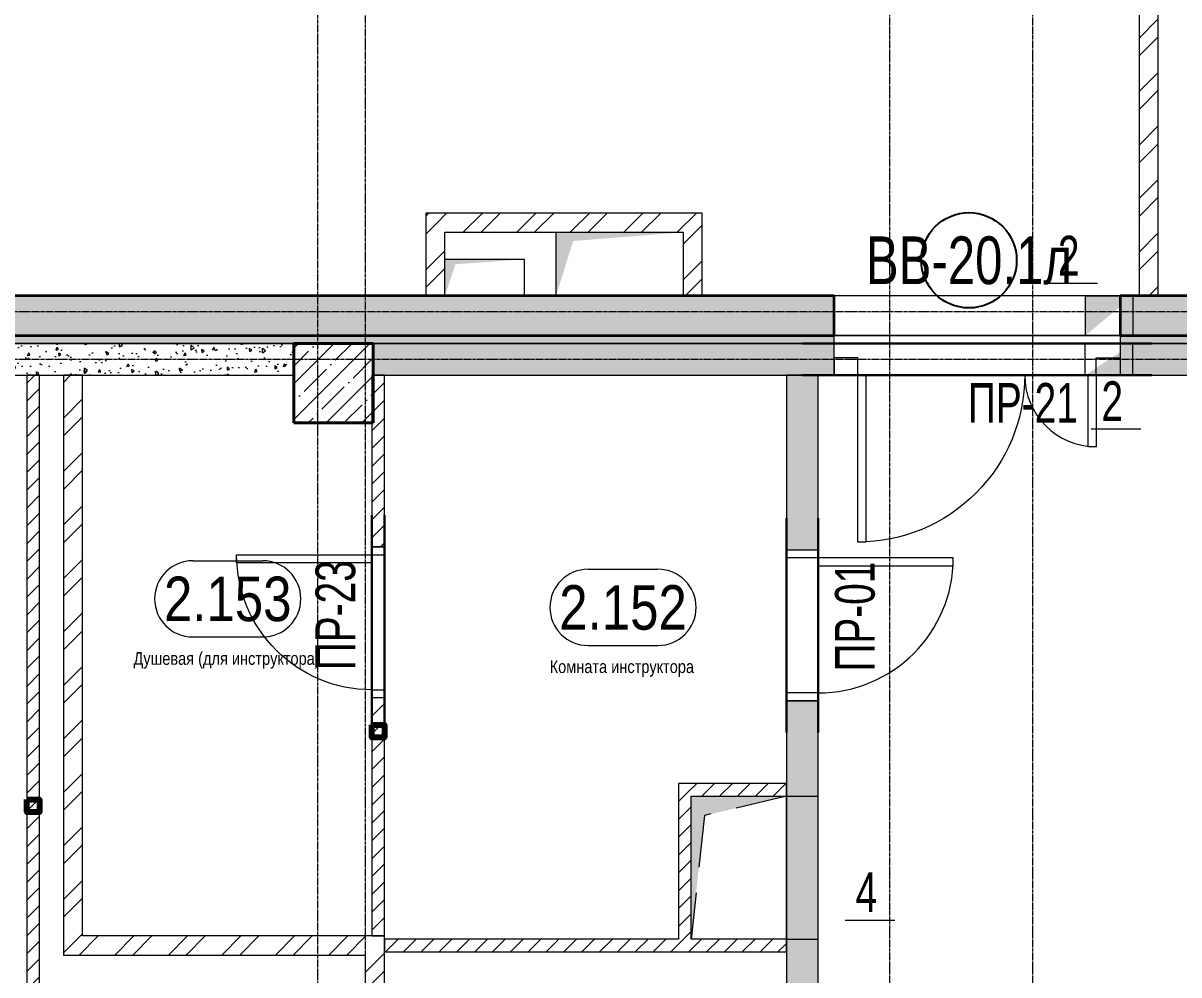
# Model space of a CAD drawing. Header units: millimetres. Extents: x -231292 to 573618, y -153144 to 564035.
# Drawn here: x 105729 to 113003, y 109855 to 115847 of the extents above; entities that cross this region are included whole.
import ezdxf
from ezdxf.enums import TextEntityAlignment as Align

# ---------------------------------------------------------------- set-up
doc = ezdxf.new("R2010")
doc.units = ezdxf.units.MM
for name, pattern in [('CENTER2', [28.575, 19.05, -3.175, 3.175, -3.175]), ('HIDDEN', [9.525, 6.35, -3.175]), ('HIDDEN2', [4.7625, 3.175, -1.5875])]:
    doc.linetypes.add(name, pattern=pattern)
doc.layers.get('0').update_dxf_attribs({"color": 250})
doc.layers.get('Defpoints').update_dxf_attribs({"color": 250})
for name, color, linetype, lineweight in [('A-Wall-Open', 250, 'Continuous', 5), ('АР_Area', 250, 'Continuous', 5), ('АР_Витраж марка', 250, 'Continuous', 9), ('АР_Двери', 250, 'Continuous', 9), ('АР_Двери_витраж', 250, 'Continuous', 9), ('АР_Колонны', 250, 'Continuous', 35), ('АР_Отв. марка', 250, 'Continuous', 9), ('АР_Стены ЖБ', 250, 'Continuous', 35), ('АР_Стены кирпич', 250, 'Continuous', 20), ('АР_Стены ПЕНОблок', 250, 'Continuous', 20), ('АР_Стены_дефшов', 250, 'Continuous', 0), ('АР_Штриховка', 250, 'Continuous', 0), ('КМ_Фахверки', 250, 'Continuous', 80), ('ОВ_Отверстия', 250, 'Continuous', 5), ('ОВ_Шахты', 250, 'Continuous', 5), ('ОВ_Шахты_блок 4.1', 250, 'Continuous', 5), ('РД_Оси_100', 250, 'Continuous', 0), ('СС_Отверстия', 250, 'Continuous', 9)]:
    doc.layers.add(name, color=color, linetype=linetype, lineweight=lineweight)
doc.layers.add('РД_Витраж_вн', color=250, linetype='Continuous')
doc.layers.add('РД_Перемычка инж проемов', color=250, linetype='Continuous')
doc.layers.add('РД_Проем', color=250, linetype='Continuous', lineweight=0, plot=False)
doc.layers.add('РД_проем_инж перемыч_подсчет', color=250, linetype='Continuous', lineweight=30, plot=False)
doc.styles.add('Arial0', font='arial.ttf')
doc.styles.add('Arial_09', font='ARIALN.TTF', dxfattribs={"width": 0.9})
doc.styles.add('style1', font='ARIALN.TTF')
doc.styles.add('ккк', font='isocpeur.ttf', dxfattribs={"width": 0.85, "oblique": 15})
pattern_1 = [(45, (8883.4, 13229.69), (-168.3798, 168.3798), []), (45, (8995.66, 13229.69), (-168.3798, 168.3798), [])]
pattern_2 = [(45, (8883.4, 13229.69), (-168.3798, 168.3798), []), (45, (8995.66, 13229.69), (-168.3798, 168.3798), [])]
pattern_3 = [(45, (8883.4, 13229.69), (-56.1266, 56.1266), [])]

# ---------------------------------------------------------------- blocks, each defined once
blk = doc.blocks.new('СОШ_2200_АР_ОСИ_М100_28.05.24')
at = {"layer": 'РД_Оси_100', "linetype": 'CENTER2'}
blk.add_line((102300, -6155), (102300, 139938.679), dxfattribs=at)
for points in [[(98700, -6194.98), (98700, 139538.679), (98550, 139938.679)], [(99000, -6195.83), (99000, 139538.679), (99150, 139938.679)], [(103200, -6155), (103200, 139938.679)], [(119910, 100950), (119410, 100800), (-5454.958, 100800), (-5954.958, 100950)], [(119910, 100350), (119410, 100500), (-5454.958, 100500), (-5954.958, 100350)]]:
    blk.add_lwpolyline(points, dxfattribs=at)
blk = doc.blocks.new('otv пунктир')
at = {"linetype": 'HIDDEN', "ltscale": 0.07}
blk.add_lwpolyline([(0, 0), (0, 1), (1, 1), (1, 0)], close=True, dxfattribs=at)
blk.add_lwpolyline([(0, 1), (0.1346, 0.1366), (1, 0)], dxfattribs=at)
blk = doc.blocks.new('otv')
at = {"linetype": 'Continuous'}
blk.add_lwpolyline([(0, -1), (0, 0), (1, 0), (1, -1)], close=True, dxfattribs=at)
blk.add_solid([(0, -1), (0, 0), (0.1346, -0.1366), (1, 0)], dxfattribs=at)
blk = doc.blocks.new('Ф_блок 80')
at = {"layer": 'КМ_Фахверки'}
blk.add_lwpolyline([(0, 0), (80, 0), (80, -80), (0, -80)], close=True, dxfattribs=at)
at = {"layer": 'КМ_Фахверки', "lineweight": 5}
blk.add_lwpolyline([(6, -6), (74, -6), (74, -74), (6, -74)], close=True, dxfattribs=at)
blk = doc.blocks.new('MOK-МаркаПом_овал_ареал')
for p, q in [((-2.75, 3), (2.75, 3)), ((-2.75, -3), (2.75, -3))]:
    blk.add_line(p, q)
for centre, radius, start, end in [((-2.75, 0), 3, 90, 270), ((2.75, 0), 3, 270, 90), ((-3.75, 0), 3.5, 0, 0.00095)]:
    blk.add_arc(centre, radius, start, end)
at = {"color": 0, "style": 'style1'}
blk.add_attdef('АР-ПОМЕЩЕНИЕ:НОМЕР', text='', height=3.5, dxfattribs=at).set_placement((0, 0), align=Align.MIDDLE)
at = {"layer": 'Defpoints', "color": 2, "style": 'style1'}
blk.add_attdef('АР-ПОМЕЩЕНИЕ:НАИМЕНОВАНИЕ', text='', height=1, dxfattribs=at).set_placement((-0.094, -4.814), align=Align.MIDDLE)
blk = doc.blocks.new('MOK-МаркаПроема инж.')
blk.add_line((-1.328, -1.754), (1.802, -1.754))
at = {"color": 0, "style": 'Arial0', "width": 0.7}
blk.add_attdef('АР-ПРОЕМ:Коробка', text='', height=2.5, dxfattribs=at).set_placement((0, 0), align=Align.MIDDLE)
blk = doc.blocks.new('MOK-МаркаПеремычки')
at = {"color": 0, "style": 'ккк', "oblique": 15, "width": 0.85}
blk.add_attdef('АР-ПРОЕМ:ПЕРЕМЫЧКА', text='', height=2.5, dxfattribs=at).set_placement((0, 0), align=Align.MIDDLE)
blk = doc.blocks.new('МаркаВитража1')
at = {"layer": 'Defpoints'}
blk.add_circle((0, 0), 3, dxfattribs=at)
at = {"color": 0, "linetype": 'ByBlock', "lineweight": -2, "style": 'Arial_09', "width": 0.9}
blk.add_attdef('АР-ОКНО:НАИМЕНОВАНИЕ', text='', height=3, dxfattribs=at).set_placement((0, 0), align=Align.MIDDLE)

msp = doc.modelspace()

# ---------------------------------------------------------------- hatches: boundary and pattern name
at = {"layer": 'АР_Штриховка', "linetype": 'Continuous', "lineweight": 0}
h = msp.add_hatch(dxfattribs=at)
h.set_pattern_fill('ANSI32', color=256, scale=25, angle=-360, style=0)
h.set_pattern_definition([(45, (8883.4, 13229.69), (-168.3798, 168.3798), []), (45, (8995.66, 13229.69), (-168.3798, 168.3798), [])])
h.paths.add_polyline_path([(112873.403, 117229.603), (112753.403, 117229.603), (112753.403, 114129.686), (112873.403, 114129.686)], flags=0)
h = msp.add_hatch(dxfattribs=at)
h.set_pattern_fill('ANSI32', color=256, scale=25, style=0)
h.set_pattern_definition(pattern_2)
h.paths.add_polyline_path([(108263.403, 114129.686), (108383.403, 114129.686), (108383.403, 114529.686), (108263.403, 114649.686)], flags=0)
h = msp.add_hatch(dxfattribs=at)
h.set_pattern_fill('ANSI32', color=256, scale=25, style=0)
h.set_pattern_definition([(45, (8883.4, 13229.69), (-168.3798, 168.3798), []), (45, (8995.66, 13229.69), (-168.3798, 168.3798), [])])
h.paths.add_polyline_path([(108263.403, 114649.686), (108383.403, 114529.686), (109883.403, 114529.686), (110003.403, 114649.686)], flags=0)
h = msp.add_hatch(dxfattribs=at)
h.set_pattern_fill('ANSI32', color=256, scale=25, angle=-360, style=0)
h.set_pattern_definition(pattern_1)
h.paths.add_polyline_path([(110003.403, 114649.686), (109883.403, 114529.686), (109883.403, 114129.686), (110003.403, 114129.686)], flags=0)
at = {"layer": 'АР_Штриховка', "linetype": 'Continuous', "lineweight": 5}
h = msp.add_hatch(dxfattribs=at)
h.set_pattern_fill('ANSI35', color=256, scale=25, style=0)
h.set_pattern_definition([(45, (8883.4, 13229.69), (-112.2532, 112.2532), []), (45, (8995.66, 13229.69), (-112.2532, 112.2532), [198.4375, -39.6875, 0, -39.6875])])
h.paths.add_polyline_path([(123183.403, 113879.686), (123183.403, 114129.686), (112633.403, 114129.686), (112633.403, 113879.686)], flags=0)
h.paths.add_polyline_path([(110833.403, 113879.686), (110833.403, 114129.686), (105509.447, 114129.686), (105509.447, 113879.686)], flags=0)
h.paths.add_polyline_path([(104409.447, 113879.686), (104409.447, 114129.686), (102749.186, 114129.686), (102749.186, 113879.686)], flags=0)
h.paths.add_polyline_path([(101649.186, 113879.686), (101649.186, 114129.686), (99793.403, 114129.686), (99793.403, 113879.686)], flags=0)
h.paths.add_polyline_path([(98883.403, 113879.686), (98883.403, 114129.686), (97133.403, 114129.686), (97133.403, 113879.686)], flags=0)
h.paths.add_polyline_path([(96033.403, 113879.686), (96033.403, 114129.686), (95583.403, 114129.686), (95583.403, 113879.686)], flags=0)
h.paths.add_polyline_path([(94483.403, 113879.686), (94483.403, 114129.686), (94013.403, 114129.686), (94013.403, 113879.686)], flags=0)
h.paths.add_polyline_path([(92913.403, 113879.686), (92913.403, 114129.686), (91133.403, 114129.686), (91133.403, 113879.686)], flags=0)
h.paths.add_polyline_path([(90033.403, 113879.686), (90033.403, 114129.686), (89465.258, 114129.686), (89465.258, 113879.686)], flags=0)
h.paths.add_polyline_path([(88555.258, 113879.686), (88555.258, 114129.686), (87713.403, 114129.686), (87713.403, 113879.686)], flags=0)
h.paths.add_polyline_path([(86803.403, 113879.686), (86803.403, 114129.686), (85133.403, 114129.686), (85133.403, 113879.686)], flags=0)
h.paths.add_polyline_path([(84033.403, 113879.686), (84033.403, 114129.686), (83483.403, 114129.686), (83483.403, 113879.686)], flags=0)
h.paths.add_polyline_path([(82383.403, 113879.686), (82383.403, 114129.686), (82313.208, 114129.686), (82313.208, 113879.686)], flags=0)
h.paths.add_polyline_path([(82313.208, 113879.686), (82313.208, 114129.686), (79263.403, 114129.686), (79263.403, 113879.686)], flags=0)
h.paths.add_polyline_path([(78163.403, 113879.686), (78163.403, 114129.686), (72633.403, 114129.686), (72633.403, 113879.686)], flags=0)
h.paths.add_polyline_path([(71533.403, 113879.686), (71533.403, 114129.686), (69803.403, 114129.686), (69803.403, 113879.686)], flags=0)
h.paths.add_polyline_path([(68703.403, 113879.686), (68703.403, 114129.686), (64383.403, 114129.686), (64383.403, 113879.686)], flags=0)
h.paths.add_polyline_path([(63283.403, 113879.686), (63283.403, 114129.686), (58103.403, 114129.686), (58103.403, 113879.686)], flags=0)
h.paths.add_polyline_path([(57003.403, 113879.686), (57003.403, 114129.686), (53713.399, 114129.686), (53713.399, 113879.686)], flags=0)
h.paths.add_polyline_path([(51493.399, 113879.686), (51493.399, 114129.686), (50533.403, 114129.686), (50533.403, 113879.686)], flags=0)
h.paths.add_polyline_path([(48733.403, 113879.686), (48733.403, 114129.686), (46683.403, 114129.686), (46683.403, 113879.686)], flags=0)
at = {"layer": 'АР_Штриховка', "linetype": 'Continuous', "lineweight": 0}
h = msp.add_hatch(dxfattribs=at)
h.set_pattern_fill('HONEY', color=256, scale=10, style=0)
h.set_pattern_definition([(360, (8883.403, 13229.686), (47.625, 27.4963064), [31.75, -63.5]), (120, (8883.403, 13229.686), (-47.625, 27.4963066), [31.75, -63.5]), (60, (8883.403, 13229.686), (1e-07, 54.992613), [-63.5, 31.75])])
h.paths.add_polyline_path([(46283.403, 113879.686), (46283.403, 113829.686), (48733.403, 113829.686), (48733.403, 113879.686)], flags=0)
h.paths.add_polyline_path([(50533.403, 113879.686), (50533.403, 113829.686), (51493.399, 113829.686), (51493.399, 113879.686)], flags=0)
h.paths.add_polyline_path([(53713.399, 113879.686), (53713.399, 113829.686), (54683.403, 113829.686), (54700.069, 113842.186), (54683.403, 113879.686)], flags=0)
h.paths.add_polyline_path([(54683.403, 113879.686), (54700.069, 113842.186), (54733.403, 113829.686), (57003.403, 113829.686), (57003.403, 113879.686)], flags=0)
h.paths.add_polyline_path([(58103.403, 113879.686), (58103.403, 113829.686), (63283.403, 113829.686), (63283.403, 113879.686)], flags=0)
h.paths.add_polyline_path([(64383.403, 113879.686), (64383.403, 113829.686), (68703.403, 113829.686), (68703.403, 113879.686)], flags=0)
h.paths.add_polyline_path([(69803.403, 113879.686), (69803.403, 113829.686), (71533.403, 113829.686), (71533.403, 113879.686)], flags=0)
h.paths.add_polyline_path([(72633.403, 113879.686), (72633.403, 113829.686), (78163.403, 113829.686), (78163.403, 113879.686)], flags=0)
h.paths.add_polyline_path([(79263.403, 113879.686), (79263.403, 113829.686), (82383.403, 113829.686), (82383.403, 113879.686)], flags=0)
h.paths.add_polyline_path([(83483.403, 113879.686), (83483.403, 113829.686), (84033.403, 113829.686), (84033.403, 113879.686)], flags=0)
h.paths.add_polyline_path([(85133.403, 113879.686), (85133.403, 113829.686), (86803.403, 113829.686), (86803.403, 113879.686)], flags=0)
h.paths.add_polyline_path([(87713.403, 113879.686), (87713.403, 113829.686), (88555.258, 113829.686), (88555.258, 113879.686)], flags=0)
h.paths.add_polyline_path([(89465.258, 113879.686), (89465.258, 113829.686), (90033.403, 113829.686), (90033.403, 113879.686)], flags=0)
h.paths.add_polyline_path([(91133.403, 113879.686), (91133.403, 113829.686), (92913.403, 113829.686), (92913.403, 113879.686)], flags=0)
h.paths.add_polyline_path([(94013.403, 113879.686), (94013.403, 113829.686), (94483.403, 113829.686), (94483.403, 113879.686)], flags=0)
h.paths.add_polyline_path([(95583.403, 113879.686), (95583.403, 113829.686), (96033.403, 113829.686), (96033.403, 113879.686)], flags=0)
h.paths.add_polyline_path([(97133.403, 113879.686), (97133.403, 113829.686), (98883.403, 113829.686), (98883.403, 113879.686)], flags=0)
h.paths.add_polyline_path([(99793.403, 113879.686), (99793.403, 113829.686), (101649.186, 113829.686), (101649.186, 113879.686)], flags=0)
h.paths.add_polyline_path([(102749.186, 113879.686), (102749.186, 113829.686), (104409.447, 113829.686), (104409.447, 113879.686)], flags=0)
h.paths.add_polyline_path([(105509.447, 113879.686), (105509.447, 113829.686), (110833.403, 113829.686), (110833.403, 113879.686)], flags=0)
h.paths.add_polyline_path([(112633.403, 113879.686), (112633.403, 113829.686), (123583.403, 113829.686), (123583.403, 113879.686)], flags=0)
h = msp.add_hatch(dxfattribs=at)
h.set_pattern_fill('AR-CONC', color=256, angle=45, style=0)
h.set_pattern_definition([(95, (8883.4, 13229.69), (140.09465, 117.55338), [19.05, -209.55]), (40, (8883.4, 13229.69), (-160.01845, 110.17673), [15.24, -167.64058]), (145.45144, (8895.08, 13239.48), (-19.9238, 227.7301), [16.19, -178.09024]), (91.1842, (8847.48, 13265.6), (221.41024, 161.9534), [28.575, -314.325]), (141.63556, (8865.93, 13279.1), (-7.0866, 342.82676), [24.285, -267.1356]), (36.18415, (8847.48, 13265.6), (-7.0866, 342.82676), [22.85997, -251.45973]), (66, (8874.42, 13274.59), (179.51998, 34.89515), [19.05, -209.55]), (11, (8874.42, 13274.59), (-86.53993, 173.9412), [15.24, -167.64]), (116.45145, (8889.38, 13277.5), (92.98005, 208.83634), [16.19, -178.08994]), (82.5, (8883.4, 13229.686), (-57.60547, 61.973414), [0, -165.608, 0, -170.18, 0, -168.275]), (52.5, (8883.4, 13229.69), (-23.58973, 118.087), [0, -97.028, 0, -161.798, 0, -64.135]), (12.5, (8843.35, 13189.634), (99.927863, 91.826196), [0, -63.5, 0, -198.12, 0, -262.89]), (2.5, (8825.39, 13171.67), (86.7639, 122.72239), [0, -82.55, 0, -131.572, 0, -186.69])])
h.paths.add_polyline_path([(107433.403, 113629.686), (107433.403, 113829.686), (105509.447, 113829.686), (105509.447, 113629.686)], flags=0)
h.paths.add_polyline_path([(104409.447, 113629.686), (104409.447, 113829.686), (103633.403, 113829.686), (103633.403, 113629.686)], flags=0)
at = {"layer": 'АР_Штриховка', "linetype": 'Continuous', "lineweight": 5}
h = msp.add_hatch(dxfattribs=at)
h.set_pattern_fill('ANSI35', color=256, scale=25, style=0)
h.set_pattern_definition([(45, (8883.4, 13229.69), (-112.2532, 112.2532), []), (45, (8995.66, 13229.69), (-112.2532, 112.2532), [198.4375, -39.6875, 0, -39.6875])])
h.paths.add_polyline_path([(107433.403, 113329.686), (107933.403, 113329.686), (107933.403, 113829.686), (107433.403, 113829.686)], flags=0)
at = {"layer": 'АР_Штриховка', "linetype": 'Continuous', "lineweight": 0}
h = msp.add_hatch(dxfattribs=at)
h.set_pattern_fill('AR-CONC', color=256, angle=45, style=0)
h.set_pattern_definition([(95, (8883.4, 13229.69), (140.09465, 117.55338), [19.05, -209.55]), (40, (8883.4, 13229.69), (-160.01845, 110.17673), [15.24, -167.64058]), (145.45144, (8895.08, 13239.48), (-19.9238, 227.7301), [16.19, -178.09024]), (91.1842, (8847.48, 13265.6), (221.41024, 161.9534), [28.575, -314.325]), (141.63556, (8865.93, 13279.1), (-7.0866, 342.82676), [24.285, -267.1356]), (36.18415, (8847.48, 13265.6), (-7.0866, 342.82676), [22.85997, -251.45973]), (66, (8874.42, 13274.59), (179.51998, 34.89515), [19.05, -209.55]), (11, (8874.42, 13274.59), (-86.53993, 173.9412), [15.24, -167.64]), (116.45145, (8889.38, 13277.5), (92.98005, 208.83634), [16.19, -178.08994]), (82.5, (8883.4, 13229.686), (-57.60547, 61.973414), [0, -165.608, 0, -170.18, 0, -168.275]), (52.5, (8883.4, 13229.69), (-23.58973, 118.087), [0, -97.028, 0, -161.798, 0, -64.135]), (12.5, (8843.35, 13189.634), (99.927863, 91.826196), [0, -63.5, 0, -198.12, 0, -262.89]), (2.5, (8825.39, 13171.67), (86.7639, 122.72239), [0, -82.55, 0, -131.572, 0, -186.69])])
h.paths.add_polyline_path([(114083.403, 113629.686), (114083.403, 113829.686), (112633.403, 113829.686), (112633.403, 113629.686)], flags=0)
h.paths.add_polyline_path([(110833.403, 113629.686), (110833.403, 113829.686), (107933.403, 113829.686), (107933.403, 113629.686)], flags=0)
at = {"layer": 'АР_Штриховка', "linetype": 'Continuous', "lineweight": 0, "ltscale": 0.5}
h = msp.add_hatch(dxfattribs=at)
h.set_pattern_fill('ANSI31', color=256, scale=25, angle=-360, style=0)
h.set_pattern_definition([(45, (8883.4, 13229.69), (-56.1266, 56.1266), [])])
h.paths.add_polyline_path([(105833.403, 113629.686), (105753.403, 113629.686), (105753.403, 101829.686), (105833.403, 101829.686)], flags=0)
at = {"layer": 'АР_Штриховка', "linetype": 'Continuous', "lineweight": 0}
h = msp.add_hatch(dxfattribs=at)
h.set_pattern_fill('ANSI32', color=256, scale=25, angle=-360, style=0)
h.set_pattern_definition(pattern_1)
h.paths.add_polyline_path([(106103.403, 113629.686), (105983.403, 113629.686), (105983.403, 109979.6), (106103.403, 110099.6)], flags=0)
at = {"layer": 'АР_Штриховка', "linetype": 'Continuous', "lineweight": 0, "ltscale": 0.5}
h = msp.add_hatch(dxfattribs=at)
h.set_pattern_fill('ANSI31', color=256, scale=25, style=0)
h.set_pattern_definition([(45, (8883.4, 13229.69), (-56.1266, 56.1266), [])])
h.paths.add_polyline_path([(107923.403, 110099.6), (108003.403, 110099.6), (108003.403, 111599.6), (107923.403, 111599.6)], flags=0)
h.paths.add_polyline_path([(107923.403, 112549.6), (108003.403, 112549.6), (108003.403, 113629.686), (107923.403, 113629.686)], flags=0)
at = {"layer": 'АР_Штриховка', "linetype": 'Continuous', "lineweight": 0}
h = msp.add_hatch(dxfattribs=at)
h.set_pattern_fill('AR-CONC', color=256, angle=45, style=0)
h.set_pattern_definition([(95, (8883.4, 13229.69), (140.09465, 117.55338), [19.05, -209.55]), (40, (8883.4, 13229.69), (-160.01845, 110.17673), [15.24, -167.64058]), (145.45144, (8895.08, 13239.48), (-19.9238, 227.7301), [16.19, -178.09024]), (91.1842, (8847.48, 13265.6), (221.41024, 161.9534), [28.575, -314.325]), (141.63556, (8865.93, 13279.1), (-7.0866, 342.82676), [24.285, -267.1356]), (36.18415, (8847.48, 13265.6), (-7.0866, 342.82676), [22.85997, -251.45973]), (66, (8874.42, 13274.59), (179.51998, 34.89515), [19.05, -209.55]), (11, (8874.42, 13274.59), (-86.53993, 173.9412), [15.24, -167.64]), (116.45145, (8889.38, 13277.5), (92.98005, 208.83634), [16.19, -178.08994]), (82.5, (8883.4, 13229.686), (-57.60547, 61.973414), [0, -165.608, 0, -170.18, 0, -168.275]), (52.5, (8883.4, 13229.69), (-23.58973, 118.087), [0, -97.028, 0, -161.798, 0, -64.135]), (12.5, (8843.35, 13189.634), (99.927863, 91.826196), [0, -63.5, 0, -198.12, 0, -262.89]), (2.5, (8825.39, 13171.67), (86.7639, 122.72239), [0, -82.55, 0, -131.572, 0, -186.69])])
h.paths.add_polyline_path([(110533.403, 101829.686), (110733.403, 101629.686), (110733.403, 103029.686), (110533.403, 103029.686)], flags=0)
h.paths.add_polyline_path([(110533.403, 103979.686), (110733.403, 103979.686), (110733.403, 105779.686), (110533.403, 105779.686)], flags=0)
h.paths.add_polyline_path([(110533.403, 106729.686), (110733.403, 106729.686), (110733.403, 108529.686), (110533.403, 108529.686)], flags=0)
h.paths.add_polyline_path([(110533.403, 109479.686), (110733.403, 109479.686), (110733.403, 111579.686), (110533.403, 111579.686)], flags=0)
h.paths.add_polyline_path([(110533.403, 112529.686), (110733.403, 112529.686), (110733.403, 113629.686), (110533.403, 113629.686)], flags=0)
at = {"layer": 'АР_Штриховка', "linetype": 'Continuous', "lineweight": 0, "ltscale": 0.5}
h = msp.add_hatch(dxfattribs=at)
h.set_pattern_fill('ANSI31', color=256, scale=25, style=0)
h.set_pattern_definition(pattern_3)
h.paths.add_polyline_path([(109854.842, 110079.686), (109908.175, 110059.686), (109934.842, 110079.686), (109934.842, 110979.686), (109854.842, 111059.686)], flags=0)
h = msp.add_hatch(dxfattribs=at)
h.set_pattern_fill('ANSI31', color=256, scale=25, style=0)
h.set_pattern_definition(pattern_3)
h.paths.add_polyline_path([(109854.842, 111059.686), (109934.842, 110979.686), (110534.842, 110979.686), (110534.842, 111059.686)], flags=0)
at = {"layer": 'АР_Штриховка', "linetype": 'Continuous', "lineweight": 0}
h = msp.add_hatch(dxfattribs=at)
h.set_pattern_fill('ANSI32', color=256, scale=25, style=0)
h.set_pattern_definition([(45, (8883.4, 13229.69), (-168.3798, 168.3798), []), (45, (8995.66, 13229.69), (-168.3798, 168.3798), [])])
h.paths.add_polyline_path([(107883.403, 109979.6), (108003.403, 110099.6), (106103.403, 110099.6), (105983.403, 109979.6)], flags=0)
h = msp.add_hatch(dxfattribs=at)
h.set_pattern_fill('ANSI32', color=256, scale=25, style=0)
h.set_pattern_definition(pattern_2)
h.paths.add_polyline_path([(107883.403, 109329.686), (107923.403, 109329.686)], flags=0)
h.paths.add_polyline_path([(107883.403, 109979.6), (107883.403, 109329.686), (108003.403, 109329.686), (108003.403, 110099.6)], flags=0)
at = {"layer": 'АР_Штриховка', "linetype": 'Continuous', "lineweight": 0, "ltscale": 0.5}
h = msp.add_hatch(dxfattribs=at)
h.set_pattern_fill('ANSI31', color=256, scale=25, style=0)
h.set_pattern_definition([(45, (8883.4, 13229.69), (-56.1266, 56.1266), [])])
h.paths.add_polyline_path([(110533.403, 109999.686), (110533.403, 110079.686), (109934.842, 110079.686), (109908.175, 110059.686), (109934.842, 109999.686)], flags=0)
h.paths.add_polyline_path([(109934.842, 109999.686), (109908.175, 110059.686), (109854.842, 110079.686), (108004.056, 110079.686), (108004.056, 109999.686)], flags=0)
at = {"layer": 'ОВ_Отверстия', "linetype": 'Continuous', "lineweight": 5}
for points in [[(110533.403, 110979.686), (110533.403, 110079.686), (110633.403, 110529.686)], [(110533.403, 110079.686), (110733.403, 110079.686), (110633.403, 110529.686)]]:
    msp.add_hatch(color=256, dxfattribs=at).paths.add_polyline_path(points, flags=0)
at = {"layer": 'СС_Отверстия', "linetype": 'Continuous', "lineweight": 5}
for points in [[(112714.6, 114129.686), (112414.6, 114129.686), (112564.6, 114004.686)], [(112414.6, 114129.686), (112414.6, 113879.686), (112564.6, 114004.686)], [(112714.6, 113629.686), (112714.6, 113829.686), (112564.6, 113729.686)], [(112414.6, 113629.686), (112714.6, 113629.686), (112564.6, 113729.686)]]:
    msp.add_hatch(color=256, dxfattribs=at).paths.add_polyline_path(points, flags=0)

# ---------------------------------------------------------------- linework, layer by layer
at = {"layer": 'A-Wall-Open', "linetype": 'Continuous', "lineweight": 5}
for p, q in [((112633.403, 114129.686), (110833.403, 114129.686)), ((112633.403, 113879.686), (110833.403, 113879.686))]:
    msp.add_line(p, q, dxfattribs=at)
at = {"layer": 'АР_Двери', "linetype": 'Continuous', "lineweight": 9}
for points in [[(108003.403, 112499.6), (108003.403, 112549.6), (107923.403, 112549.6), (107923.403, 112499.6)], [(110533.403, 112479.686), (110533.403, 112529.686), (110733.403, 112529.686), (110733.403, 112479.686)], [(107923.403, 112499.6), (107923.403, 112449.6), (107073.403, 112449.6), (107073.403, 112499.6)], [(110733.403, 112479.686), (110733.403, 112429.686), (111583.403, 112429.686), (111583.403, 112479.686)], [(108003.403, 111649.6), (108003.403, 111599.6), (107923.403, 111599.6), (107923.403, 111649.6)], [(110533.403, 111629.686), (110533.403, 111579.686), (110733.403, 111579.686), (110733.403, 111629.686)]]:
    msp.add_lwpolyline(points, close=True, dxfattribs=at)
at = {"layer": 'АР_Двери', "linetype": 'Continuous', "lineweight": 9, "extrusion": (0, 0, -1)}
msp.add_arc((-107923.403, 112499.6), 850, 270, 0, dxfattribs=at)
at = {"layer": 'АР_Двери', "linetype": 'Continuous', "lineweight": 9}
msp.add_arc((110733.403, 112479.686), 850, 270, 0, dxfattribs=at)
at = {"layer": 'АР_Двери_витраж', "linetype": 'Continuous', "lineweight": 9}
for points in [[(110983.403, 113739.686), (110833.403, 113739.686), (110833.403, 113629.686), (110983.403, 113629.686)], [(112483.403, 113739.686), (112633.403, 113739.686), (112633.403, 113629.686), (112483.403, 113629.686)], [(110983.403, 113629.686), (111033.403, 113629.686), (111033.403, 112579.686), (110983.403, 112579.686)], [(112483.403, 113179.686), (112433.403, 113179.686), (112433.403, 113629.686), (112483.403, 113629.686)]]:
    msp.add_lwpolyline(points, close=True, dxfattribs=at)
at = {"layer": 'АР_Двери_витраж', "linetype": 'Continuous', "lineweight": 9, "extrusion": (0, 0, -1)}
msp.add_arc((-110983.403, 113629.686), 1050, 180.0000001, 270.0000001, dxfattribs=at)
at = {"layer": 'АР_Двери_витраж', "linetype": 'Continuous', "lineweight": 9}
msp.add_arc((112483.403, 113629.686), 450, 179.9999999, 269.9999999, dxfattribs=at)
at = {"layer": 'АР_Колонны', "linetype": 'HIDDEN2', "lineweight": 25}
for p, q in [((107433.403, 113829.686), (107933.403, 113829.686)), ((107433.403, 113329.686), (107433.403, 113829.686)), ((107933.403, 113829.686), (107933.403, 113329.686)), ((107933.403, 113329.686), (107433.403, 113329.686))]:
    msp.add_line(p, q, dxfattribs=at)
at = {"layer": 'АР_Колонны', "linetype": 'Continuous', "lineweight": 35}
for p, q in [((107433.403, 113829.686), (107933.403, 113829.686)), ((107433.403, 113329.686), (107433.403, 113829.686)), ((107933.403, 113329.686), (107933.403, 113829.686)), ((107433.403, 113329.686), (107933.403, 113329.686)), ((107433.403, 113329.686), (107933.403, 113329.686))]:
    msp.add_line(p, q, dxfattribs=at)
at = {"layer": 'АР_Стены ЖБ', "linetype": 'Continuous', "lineweight": 35}
for p, q in [((110833.403, 114129.686), (105509.447, 114129.686)), ((110833.403, 113879.686), (110833.403, 114129.686)), ((123183.403, 114129.686), (112633.403, 114129.686)), ((112633.403, 114129.686), (112633.403, 113879.686)), ((105509.447, 113879.686), (110833.403, 113879.686)), ((112633.403, 113879.686), (123183.403, 113879.686))]:
    msp.add_line(p, q, dxfattribs=at)
at = {"layer": 'АР_Стены ЖБ', "linetype": 'Continuous', "lineweight": 15}
msp.add_line((112714.6, 114129.686), (112714.6, 113879.686), dxfattribs=at)
at = {"layer": 'АР_Стены ЖБ', "linetype": 'Continuous', "lineweight": 40}
for p, q in [((107933.403, 113829.686), (107433.403, 113829.686)), ((107433.403, 113829.686), (107433.403, 113329.686)), ((107933.403, 113329.686), (107933.403, 113829.686)), ((107433.403, 113329.686), (107933.403, 113329.686))]:
    msp.add_line(p, q, dxfattribs=at)
at = {"layer": 'АР_Стены кирпич', "linetype": 'Continuous', "lineweight": 20}
for p, q in [((112753.403, 117229.603), (112753.403, 114129.686)), ((112873.403, 114129.686), (112873.403, 117229.603)), ((108263.403, 114649.686), (108263.403, 114129.686)), ((110003.403, 114649.686), (108263.403, 114649.686)), ((110003.403, 114129.686), (110003.403, 114649.686)), ((108383.403, 114129.686), (108383.403, 114529.686)), ((108383.403, 114529.686), (109883.403, 114529.686)), ((109883.403, 114529.686), (109883.403, 114129.686)), ((108263.403, 114129.686), (108383.403, 114129.686)), ((109883.403, 114129.686), (110003.403, 114129.686)), ((112753.403, 114129.686), (112873.403, 114129.686)), ((106103.403, 113629.686), (105983.403, 113629.686)), ((105983.403, 113629.686), (105983.403, 109979.6)), ((106103.403, 110099.6), (106103.403, 113629.686)), ((108003.403, 110099.6), (106103.403, 110099.6)), ((108003.403, 109329.686), (108003.403, 110099.6)), ((105983.403, 109979.6), (107883.403, 109979.6)), ((107883.403, 109329.686), (107883.403, 109979.6))]:
    msp.add_line(p, q, dxfattribs=at)
at = {"layer": 'АР_Стены ПЕНОблок', "linetype": 'Continuous', "lineweight": 20}
for p, q in [((107433.403, 113829.686), (105509.447, 113829.686)), ((107433.403, 113629.686), (107433.403, 113829.686)), ((110833.403, 113829.686), (107933.403, 113829.686)), ((107933.403, 113829.686), (107933.403, 113629.686)), ((110833.403, 113629.686), (110833.403, 113829.686)), ((114083.403, 113829.686), (112633.403, 113829.686)), ((112633.403, 113829.686), (112633.403, 113629.686)), ((105509.447, 113629.686), (107433.403, 113629.686)), ((105833.403, 113629.686), (105753.403, 113629.686)), ((105753.403, 113629.686), (105753.403, 101829.686)), ((105833.403, 101829.686), (105833.403, 113629.686)), ((108003.403, 113629.686), (107923.403, 113629.686)), ((107923.403, 113629.686), (107923.403, 112549.6)), ((107933.403, 113629.686), (110833.403, 113629.686)), ((108003.403, 112549.6), (108003.403, 113629.686)), ((110733.403, 113629.686), (110533.403, 113629.686)), ((110533.403, 113629.686), (110533.403, 112529.686)), ((110733.403, 112529.686), (110733.403, 113629.686)), ((112633.403, 113629.686), (114083.403, 113629.686)), ((107923.403, 112549.6), (108003.403, 112549.6)), ((110533.403, 112529.686), (110733.403, 112529.686)), ((108003.403, 111599.6), (107923.403, 111599.6)), ((107923.403, 111599.6), (107923.403, 110099.6)), ((108003.403, 110099.6), (108003.403, 111599.6)), ((110733.403, 111579.686), (110533.403, 111579.686)), ((110533.403, 111579.686), (110533.403, 109479.686)), ((110733.403, 109479.686), (110733.403, 111579.686)), ((109854.842, 111059.686), (109854.842, 110079.686)), ((110534.842, 111059.686), (109854.842, 111059.686)), ((110534.842, 110979.686), (110534.842, 111059.686)), ((109934.842, 110079.686), (109934.842, 110979.686)), ((109934.842, 110979.686), (110534.842, 110979.686)), ((107923.403, 110099.6), (108003.403, 110099.6)), ((109854.842, 110079.686), (108004.056, 110079.686)), ((108004.056, 110079.686), (108004.056, 109999.686)), ((110533.403, 110079.686), (109934.842, 110079.686)), ((110533.403, 109999.686), (110533.403, 110079.686)), ((108004.056, 109999.686), (110533.403, 109999.686))]:
    msp.add_line(p, q, dxfattribs=at)
at = {"layer": 'АР_Стены_дефшов', "linetype": 'Continuous', "lineweight": 0}
for p, q in [((110833.403, 113879.686), (105509.447, 113879.686)), ((110833.403, 113829.686), (110833.403, 113879.686)), ((110833.403, 113879.686), (112633.403, 113879.686)), ((112633.403, 113879.686), (112633.403, 113829.686)), ((123583.403, 113879.686), (112633.403, 113879.686)), ((105509.447, 113829.686), (110833.403, 113829.686)), ((110833.403, 113829.686), (112633.403, 113829.686)), ((112633.403, 113829.686), (123583.403, 113829.686))]:
    msp.add_line(p, q, dxfattribs=at)
at = {"layer": 'ОВ_Отверстия', "linetype": 'Continuous', "lineweight": 9}
for p, q in [((110533.403, 110079.686), (110533.403, 110979.686)), ((110533.403, 110979.686), (110733.403, 110979.686)), ((110733.403, 110079.686), (110733.403, 110979.686)), ((110533.403, 110079.686), (110733.403, 110079.686))]:
    msp.add_line(p, q, dxfattribs=at)
at = {"layer": 'РД_Витраж_вн', "linetype": 'Continuous', "lineweight": -3}
for p, q in [((110833.403, 113829.686), (112633.403, 113829.686)), ((110833.403, 113629.686), (112633.403, 113629.686))]:
    msp.add_line(p, q, dxfattribs=at)
at = {"layer": 'РД_Проем', "linetype": 'Continuous', "lineweight": 0}
for p, q in [((112633.403, 113829.686), (110833.403, 113829.686)), ((112633.403, 113629.686), (110833.403, 113629.686)), ((107923.403, 112549.6), (107923.403, 111599.6)), ((108003.403, 112549.6), (108003.403, 111599.6)), ((110533.403, 112529.686), (110533.403, 111579.686)), ((110733.403, 112529.686), (110733.403, 111579.686))]:
    msp.add_line(p, q, dxfattribs=at)
at = {"layer": 'РД_проем_инж перемыч_подсчет', "linetype": 'Continuous', "lineweight": 30}
for p, q in [((110633.403, 113829.686), (112833.403, 113829.686)), ((110633.403, 113629.686), (112833.403, 113629.686)), ((107923.403, 112749.6), (107923.403, 111399.6)), ((108003.403, 112749.6), (108003.403, 111399.6)), ((110533.403, 112729.686), (110533.403, 111379.686)), ((110733.403, 112729.686), (110733.403, 111379.686))]:
    msp.add_line(p, q, dxfattribs=at)
at = {"layer": 'СС_Отверстия', "linetype": 'Continuous', "lineweight": 9}
for p, q in [((112414.6, 114129.686), (112714.6, 114129.686)), ((112414.6, 114129.686), (112414.6, 113879.686)), ((112714.6, 114129.686), (112714.6, 113879.686)), ((112414.6, 113879.686), (112714.6, 113879.686)), ((112714.6, 113829.686), (112414.6, 113829.686)), ((112414.6, 113629.686), (112414.6, 113829.686)), ((112714.6, 113629.686), (112714.6, 113829.686)), ((112714.6, 113629.686), (112414.6, 113629.686))]:
    msp.add_line(p, q, dxfattribs=at)

# ---------------------------------------------------------------- block references
at = {"layer": 'АР_Area', "linetype": 'Continuous', "lineweight": 5, "xscale": 80, "yscale": 80, "zscale": 80}
for p, values in [((107017.205, 112221.923), {'АР-ПОМЕЩЕНИЕ:НОМЕР': '2.153', 'АР-ПОМЕЩЕНИЕ:НАИМЕНОВАНИЕ': 'Душевая (для инструктора)'}), ((109505.105, 112168.238), {'АР-ПОМЕЩЕНИЕ:НОМЕР': '2.152', 'АР-ПОМЕЩЕНИЕ:НАИМЕНОВАНИЕ': 'Комната инструктора'})]:
    msp.add_blockref('MOK-МаркаПом_овал_ареал', p, dxfattribs=at).add_auto_attribs(values)
at = {"layer": 'АР_Витраж марка', "linetype": 'Continuous', "lineweight": 9, "xscale": 100, "yscale": 100, "zscale": 100}
msp.add_blockref('МаркаВитража1', (111682.335, 114353.582), dxfattribs=at).add_auto_attribs({'АР-ОКНО:НАИМЕНОВАНИЕ': 'ВВ-20.1л'})
at = {"layer": 'АР_Отв. марка', "linetype": 'Continuous', "lineweight": 9, "xscale": 100, "yscale": 100, "zscale": 100}
for p, values in [((112310.118, 114384.45, 580), {'АР-ПРОЕМ:Коробка': '2'}), ((112584.04, 113468.456, 580), {'АР-ПРОЕМ:Коробка': '2'}), ((111036.143, 110374.946, -20), {'АР-ПРОЕМ:Коробка': '4'})]:
    msp.add_blockref('MOK-МаркаПроема инж.', p, dxfattribs=at).add_auto_attribs(values)
at = {"layer": 'КМ_Фахверки'}
for p in [(107923.403, 111429.6), (105753.403, 110959.686)]:
    msp.add_blockref('Ф_блок 80', p, dxfattribs=at)
at = {"layer": 'ОВ_Шахты'}
for p, xscale, yscale in [((109083.403, 114529.686), 800, 400), ((108383.403, 114359.686), 500, 230), ((109934.842, 110979.686), 600, 900)]:
    msp.add_blockref('otv', p, dxfattribs=dict(at, xscale=xscale, yscale=yscale))
at = {"layer": 'ОВ_Шахты_блок 4.1', "xscale": 900, "yscale": 600, "rotation": 270}
msp.add_blockref('otv пунктир', (109934.842, 110979.686), dxfattribs=at)
at = {"layer": 'РД_Оси_100'}
msp.add_blockref('СОШ_2200_АР_ОСИ_М100_28.05.24', (8883.403, 13229.686), dxfattribs=at)
at = {"layer": 'РД_Перемычка инж проемов', "linetype": 'Continuous', "lineweight": -3}
ref = msp.add_blockref('MOK-МаркаПеремычки', (112021.382, 113457.58), dxfattribs=dict(at, xscale=100, yscale=100, zscale=100))
ref.add_attrib('АР-ПРОЕМ:ПЕРЕМЫЧКА', 'ПР-21', dxfattribs={"layer": '0', "color": 0, "height": 250, "style": 'Arial0', "width": 0.7}).set_placement((112021.382, 113457.58), align=Align.MIDDLE)
ref = msp.add_blockref('MOK-МаркаПеремычки', (107694.409, 112119.066, 200), dxfattribs=dict(at, xscale=100, yscale=100, zscale=100, rotation=89.99999999999999))
ref.add_attrib('АР-ПРОЕМ:ПЕРЕМЫЧКА', 'ПР-23', dxfattribs={"layer": '0', "color": 0, "height": 250, "rotation": 90, "style": 'Arial0', "width": 0.7}).set_placement((107694.409, 112119.066, 200), align=Align.MIDDLE)
ref = msp.add_blockref('MOK-МаркаПеремычки', (110963.945, 112110.252, 200), dxfattribs=dict(at, xscale=100, yscale=100, zscale=100, rotation=89.99999999999999))
ref.add_attrib('АР-ПРОЕМ:ПЕРЕМЫЧКА', 'ПР-01', dxfattribs={"layer": '0', "color": 0, "height": 250, "rotation": 90, "style": 'Arial0', "width": 0.7}).set_placement((110963.945, 112110.252, 200), align=Align.MIDDLE)

doc.saveas('drawing.dxf')
